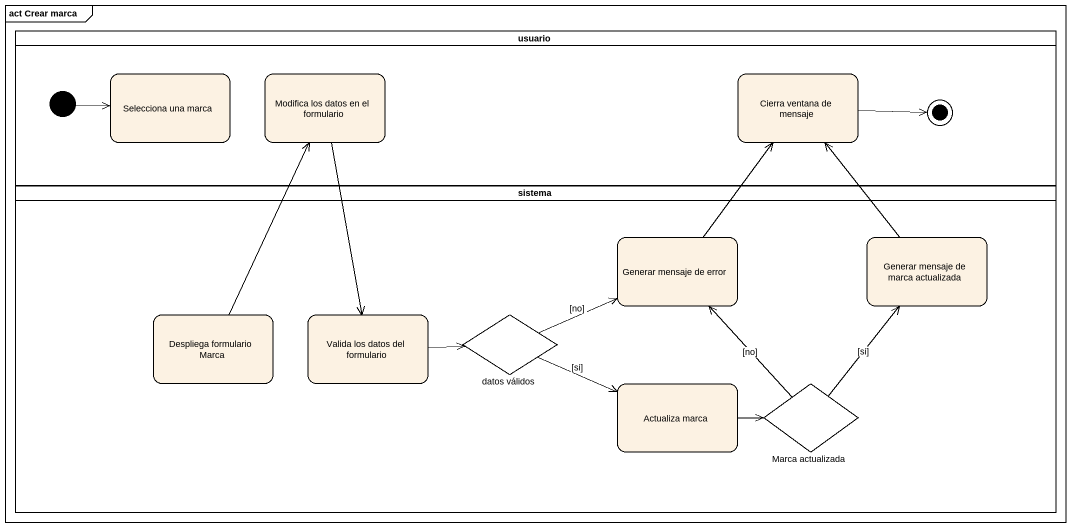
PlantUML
@startuml
mainframe act Crear marca
hide empty description
state usuario <<partition>> {
  state "Selecciona una marca" as Selecciona_una_marca
  state "Modifica los datos en el formulario" as Modifica_los_datos_en_el
  state "Cierra ventana de mensaje" as Cierra_ventana_de_mensaje
  [*] -right-> Selecciona_una_marca
  Cierra_ventana_de_mensaje -right-> [*]
}
state sistema <<partition>> {
  state "Generar mensaje de error" as Generar_mensaje_de_error
  state "Generar mensaje de marca actualizada" as Generar_mensaje_de_marca
  state "Despliega formulario Marca" as Despliega_formulario_Marca
  state "Valida los datos del formulario" as Valida_los_datos_del
  state "datos válidos" as datos_válidos <<choice>>
  state "Actualiza marca" as Actualiza_marca
  state "Marca actualizada" as Marca_actualizada <<choice>>
}
Modifica_los_datos_en_el --> Valida_los_datos_del
Generar_mensaje_de_error -up-> Cierra_ventana_de_mensaje
Generar_mensaje_de_marca -up-> Cierra_ventana_de_mensaje
Despliega_formulario_Marca -up-> Modifica_los_datos_en_el
Valida_los_datos_del -right-> datos_válidos
datos_válidos -right-> Generar_mensaje_de_error : [no]
datos_válidos -right-> Actualiza_marca : [si]
Actualiza_marca -right-> Marca_actualizada
Marca_actualizada -up-> Generar_mensaje_de_error : [no]
Marca_actualizada -up-> Generar_mensaje_de_marca : [si]
@enduml
